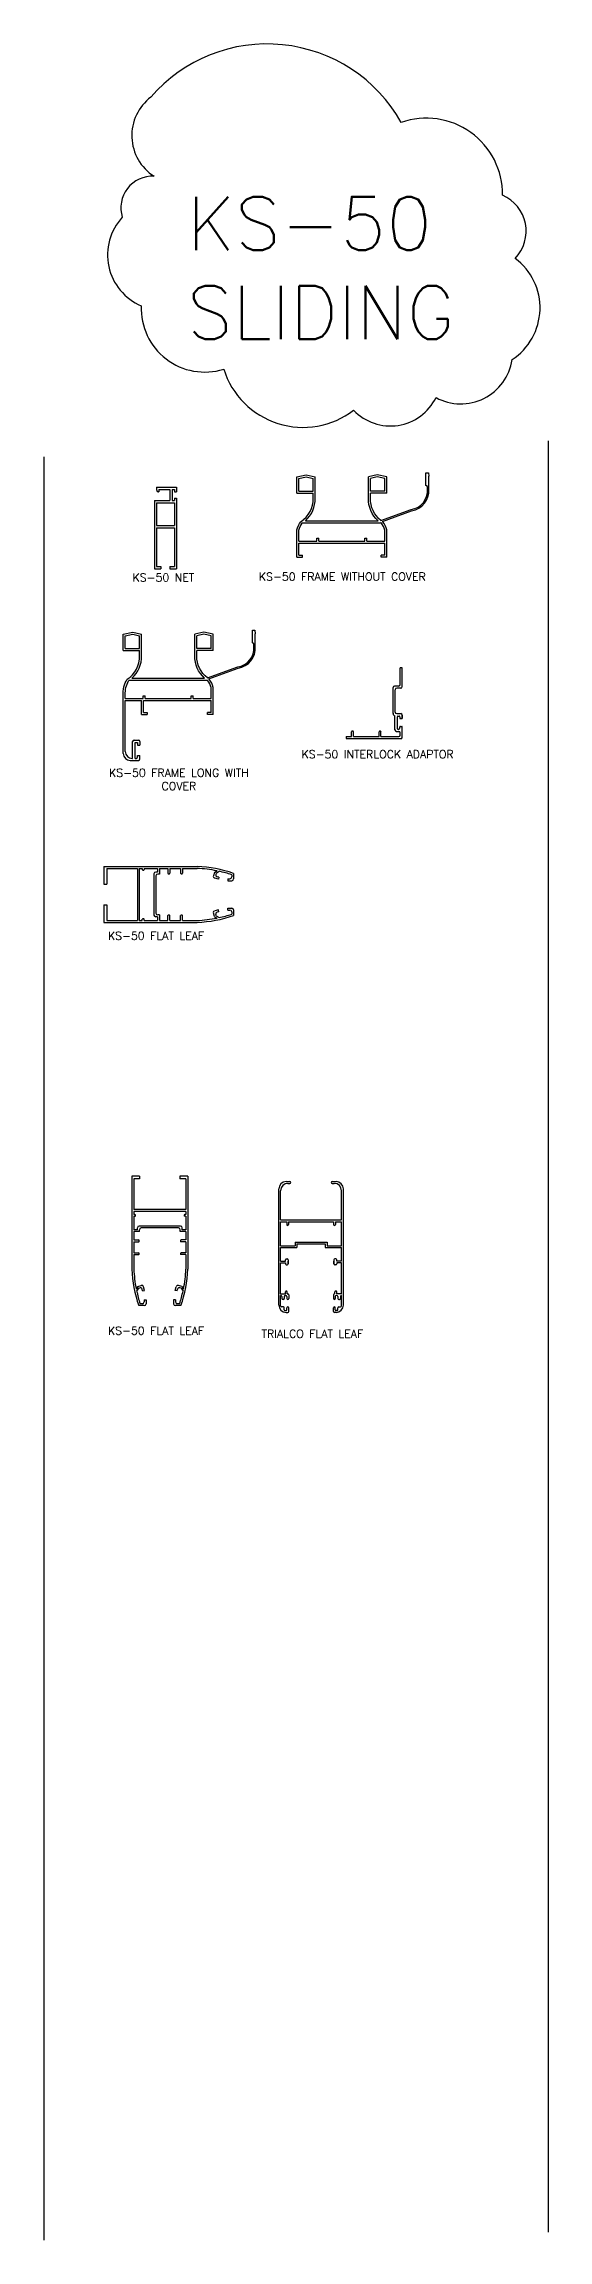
# Model space of a CAD drawing. Header units: millimetres. Extents: x -27371 to -844, y 11365 to 35579.
# Drawn here: x -7877 to -7602, y 13789 to 14988 of the extents above; entities that cross this region are included whole.
import ezdxf

# ---------------------------------------------------------------- set-up
doc = ezdxf.new("R2010")
doc.units = ezdxf.units.MM
doc.styles.add('Annotative', font='romans.shx')

msp = doc.modelspace()

# ---------------------------------------------------------------- linework, layer by layer
for p, q in [((-7602.12, 14771.57), (-7602.12, 13793.38)), ((-7877.04, 14762.78), (-7877.04, 13788.99)), ((-7739.11, 14751.88), (-7733.95, 14752.98)), ((-7739.11, 14742.98), (-7739.11, 14751.88)), ((-7738.01, 14750.99), (-7733.96, 14751.86)), ((-7738.01, 14744.08), (-7738.01, 14750.99)), ((-7733.96, 14751.86), (-7730.21, 14751.01)), ((-7733.95, 14752.98), (-7729.11, 14751.88)), ((-7730.21, 14744.08), (-7730.21, 14751.01)), ((-7729.11, 14740.14), (-7729.11, 14751.88)), ((-7695.28, 14752.98), (-7700.11, 14751.88)), ((-7700.11, 14740.14), (-7700.11, 14751.88)), ((-7695.27, 14751.86), (-7699.01, 14751.01)), ((-7699.01, 14744.08), (-7699.01, 14751.01)), ((-7690.11, 14751.88), (-7695.28, 14752.98)), ((-7691.21, 14750.99), (-7695.27, 14751.86)), ((-7691.21, 14744.08), (-7691.21, 14750.99)), ((-7690.11, 14742.98), (-7690.11, 14751.88)), ((-7815.63, 14746.13), (-7804.73, 14746.13)), ((-7815.63, 14746.13), (-7815.63, 14744.93)), ((-7815.63, 14744.93), (-7815.22, 14743.91)), ((-7814.61, 14743.73), (-7814.43, 14743.73)), ((-7814.43, 14744.93), (-7808.33, 14744.93)), ((-7814.43, 14744.93), (-7814.43, 14743.73)), ((-7808.33, 14744.93), (-7808.33, 14738.93)), ((-7807.13, 14744.93), (-7805.93, 14744.93)), ((-7807.13, 14744.93), (-7807.13, 14738.93)), ((-7805.93, 14744.93), (-7805.93, 14743.73)), ((-7805.93, 14743.73), (-7804.73, 14743.73)), ((-7805.93, 14740.13), (-7805.93, 14738.93)), ((-7805.93, 14740.13), (-7804.73, 14740.13)), ((-7804.73, 14746.13), (-7804.73, 14743.73)), ((-7804.73, 14740.13), (-7804.73, 14701.63)), ((-7739.11, 14742.98), (-7730.21, 14742.98)), ((-7738.01, 14744.08), (-7730.21, 14744.08)), ((-7730.21, 14740.13), (-7730.21, 14742.98)), ((-7691.21, 14744.08), (-7699.01, 14744.08)), ((-7690.11, 14742.98), (-7699.01, 14742.98)), ((-7699.01, 14740.13), (-7699.01, 14742.98)), ((-7816.83, 14738.93), (-7816.83, 14701.63)), ((-7816.83, 14738.93), (-7808.33, 14738.93)), ((-7815.63, 14737.73), (-7815.63, 14725.23)), ((-7815.63, 14737.73), (-7805.93, 14737.73)), ((-7807.13, 14738.93), (-7805.93, 14738.93)), ((-7805.93, 14737.73), (-7805.93, 14725.23)), ((-7734.46, 14727.88), (-7694.77, 14727.88)), ((-7815.63, 14725.23), (-7805.93, 14725.23)), ((-7815.63, 14724.03), (-7805.93, 14724.03)), ((-7815.63, 14724.03), (-7815.63, 14702.83)), ((-7805.93, 14724.03), (-7805.93, 14702.83)), ((-7739.11, 14707.98), (-7739.11, 14722.88)), ((-7738.01, 14716.78), (-7738.01, 14722.76)), ((-7738.01, 14716.78), (-7728.21, 14716.78)), ((-7738.01, 14715.68), (-7691.21, 14715.68)), ((-7738.01, 14709.08), (-7738.01, 14715.68)), ((-7735.83, 14726.78), (-7693.39, 14726.78)), ((-7728.21, 14718.28), (-7727.11, 14718.28)), ((-7728.21, 14716.78), (-7728.21, 14718.28)), ((-7727.11, 14716.78), (-7727.11, 14718.28)), ((-7727.11, 14716.78), (-7702.11, 14716.78)), ((-7702.11, 14718.28), (-7701.01, 14718.28)), ((-7702.11, 14716.78), (-7702.11, 14718.28)), ((-7701.01, 14716.78), (-7701.01, 14718.28)), ((-7701.01, 14716.78), (-7691.21, 14716.78)), ((-7691.21, 14716.78), (-7691.21, 14722.76)), ((-7691.21, 14709.08), (-7691.21, 14715.68)), ((-7690.11, 14707.98), (-7690.11, 14722.88)), ((-7739.11, 14707.98), (-7736.02, 14707.98)), ((-7738.01, 14709.08), (-7736.02, 14709.08)), ((-7736.02, 14707.98), (-7736.02, 14709.08)), ((-7691.21, 14709.08), (-7693.21, 14709.08)), ((-7693.21, 14707.98), (-7693.21, 14709.08)), ((-7690.11, 14707.98), (-7693.21, 14707.98)), ((-7816.83, 14701.63), (-7813.23, 14701.63)), ((-7815.63, 14702.83), (-7813.23, 14702.83)), ((-7813.23, 14702.83), (-7813.23, 14701.63)), ((-7808.33, 14702.83), (-7805.93, 14702.83)), ((-7808.33, 14702.83), (-7808.33, 14701.63)), ((-7808.33, 14701.63), (-7804.73, 14701.63)), ((-7833.77, 14665.89), (-7828.6, 14666.99)), ((-7833.77, 14656.99), (-7833.77, 14665.89)), ((-7833.77, 14656.99), (-7824.87, 14656.99)), ((-7832.67, 14665), (-7828.61, 14665.86)), ((-7832.67, 14658.09), (-7832.67, 14665)), ((-7832.67, 14658.09), (-7824.87, 14658.09)), ((-7828.61, 14665.86), (-7824.87, 14665.01)), ((-7828.6, 14666.99), (-7823.77, 14665.89)), ((-7824.87, 14658.09), (-7824.87, 14665.01)), ((-7824.87, 14654.13), (-7824.87, 14656.99)), ((-7823.77, 14654.14), (-7823.77, 14665.89)), ((-7789.93, 14666.99), (-7794.77, 14665.89)), ((-7794.77, 14654.14), (-7794.77, 14665.89)), ((-7789.92, 14665.86), (-7793.67, 14665.01)), ((-7793.67, 14658.09), (-7793.67, 14665.01)), ((-7785.87, 14658.09), (-7793.67, 14658.09)), ((-7784.77, 14656.99), (-7793.67, 14656.99)), ((-7793.67, 14654.13), (-7793.67, 14656.99)), ((-7784.77, 14665.89), (-7789.93, 14666.99)), ((-7785.87, 14665), (-7789.92, 14665.86)), ((-7785.87, 14658.09), (-7785.87, 14665)), ((-7784.77, 14656.99), (-7784.77, 14665.89)), ((-7682.77, 14638.43), (-7682.77, 14647.6)), ((-7681.62, 14647.6), (-7682.77, 14647.6)), ((-7681.62, 14637.28), (-7681.62, 14647.6)), ((-7833.77, 14600.76), (-7833.77, 14632.47)), ((-7832.67, 14630.79), (-7832.67, 14632.85)), ((-7830.49, 14640.79), (-7788.05, 14640.79)), ((-7829.11, 14641.89), (-7789.42, 14641.89)), ((-7822.87, 14632.29), (-7821.77, 14632.29)), ((-7822.87, 14630.79), (-7822.87, 14632.29)), ((-7821.77, 14630.79), (-7821.77, 14632.29)), ((-7796.77, 14632.29), (-7795.67, 14632.29)), ((-7796.77, 14630.79), (-7796.77, 14632.29)), ((-7795.67, 14630.79), (-7795.67, 14632.29)), ((-7785.87, 14630.79), (-7785.87, 14636.76)), ((-7784.77, 14621.99), (-7784.77, 14636.88)), ((-7686.62, 14622.76), (-7686.62, 14636.76)), ((-7683.61, 14637.6), (-7685.78, 14637.6)), ((-7685.47, 14623.36), (-7685.47, 14635.61)), ((-7682.46, 14636.45), (-7684.63, 14636.45)), ((-7832.67, 14630.79), (-7822.87, 14630.79)), ((-7832.67, 14629.69), (-7823.88, 14629.69)), ((-7832.67, 14601.86), (-7832.67, 14629.69)), ((-7823.88, 14621.99), (-7823.88, 14629.69)), ((-7823.88, 14621.99), (-7820.79, 14621.99)), ((-7822.78, 14629.69), (-7785.87, 14629.69)), ((-7822.78, 14623.09), (-7822.78, 14629.69)), ((-7822.78, 14623.09), (-7820.79, 14623.09)), ((-7821.77, 14630.79), (-7796.77, 14630.79)), ((-7820.79, 14623.09), (-7820.79, 14621.99)), ((-7795.67, 14630.79), (-7785.87, 14630.79)), ((-7785.87, 14623.09), (-7787.86, 14623.09)), ((-7787.86, 14621.99), (-7787.86, 14623.09)), ((-7784.77, 14621.99), (-7787.86, 14621.99)), ((-7785.87, 14623.09), (-7785.87, 14629.69)), ((-7686.62, 14622.18), (-7686.62, 14622.39)), ((-7685.62, 14613.67), (-7685.62, 14621.33)), ((-7684.66, 14622.55), (-7682.43, 14622.55)), ((-7684.27, 14614.29), (-7684.27, 14620.88)), ((-7683.95, 14621.2), (-7683.29, 14621.2)), ((-7682.97, 14620.88), (-7682.97, 14619.85)), ((-7682.97, 14619.85), (-7681.62, 14619.85)), ((-7681.62, 14619.85), (-7681.62, 14621.74)), ((-7681.62, 14621.74), (-7681.62, 14619.85)), ((-7828.67, 14598.09), (-7828.67, 14607.28)), ((-7827.86, 14608.09), (-7825.48, 14608.09)), ((-7824.67, 14607.28), (-7824.67, 14605.39)), ((-7712.27, 14610.02), (-7709.27, 14610.02)), ((-7712.27, 14610.02), (-7712.27, 14608.87)), ((-7712.27, 14608.87), (-7682.43, 14608.87)), ((-7709.27, 14610.02), (-7709.27, 14612.67)), ((-7708.22, 14610.02), (-7708.22, 14612.67)), ((-7708.22, 14610.02), (-7694.27, 14610.02)), ((-7694.27, 14610.02), (-7694.27, 14612.67)), ((-7693.22, 14610.02), (-7693.22, 14612.67)), ((-7693.22, 14610.02), (-7683.58, 14610.02)), ((-7684.81, 14612.87), (-7683.58, 14612.87)), ((-7683.95, 14613.97), (-7683.78, 14613.97)), ((-7682.97, 14614.77), (-7682.97, 14615.24)), ((-7682.77, 14610.82), (-7682.77, 14612.06)), ((-7682.65, 14615.57), (-7681.94, 14615.57)), ((-7681.62, 14609.67), (-7681.62, 14615.57)), ((-7681.62, 14613.67), (-7681.62, 14615.24)), ((-7829.99, 14596.99), (-7825.48, 14596.99)), ((-7828.89, 14598.09), (-7828.67, 14598.09)), ((-7827.32, 14598.09), (-7827.32, 14606.74)), ((-7827.32, 14606.74), (-7826.02, 14606.74)), ((-7827.32, 14606.74), (-7826.02, 14606.74)), ((-7827.32, 14598.09), (-7826.83, 14598.09)), ((-7826.02, 14606.74), (-7826.02, 14605.39)), ((-7826.02, 14605.39), (-7824.67, 14605.39)), ((-7826.02, 14598.89), (-7826.02, 14599.69)), ((-7826.02, 14599.69), (-7824.67, 14599.69)), ((-7824.67, 14597.79), (-7824.67, 14599.69)), ((-7844.34, 14539.05), (-7793.49, 14539.05)), ((-7844.34, 14539.05), (-7844.34, 14529.45)), ((-7842.79, 14538), (-7826.09, 14538)), ((-7842.79, 14538), (-7842.79, 14529.45)), ((-7826.09, 14538), (-7826.09, 14509.6)), ((-7825.04, 14538), (-7823.42, 14538)), ((-7825.04, 14538), (-7825.04, 14509.6)), ((-7823.42, 14538), (-7823.42, 14537.35)), ((-7822.37, 14538), (-7815.04, 14538)), ((-7822.37, 14538), (-7822.37, 14537.34)), ((-7815.04, 14536), (-7816.08, 14536)), ((-7815.04, 14538), (-7815.04, 14536)), ((-7815.04, 14538), (-7815.04, 14536)), ((-7813.99, 14538), (-7809.49, 14538)), ((-7813.99, 14538), (-7813.99, 14534.95)), ((-7809.49, 14538), (-7809.49, 14535.35)), ((-7808.44, 14538), (-7802.49, 14538)), ((-7808.44, 14538), (-7808.44, 14535.34)), ((-7802.49, 14538), (-7802.49, 14535.35)), ((-7801.44, 14538), (-7793.52, 14538)), ((-7801.44, 14538), (-7801.44, 14535.34)), ((-7784.02, 14535.83), (-7784.63, 14533.93)), ((-7784.02, 14535.83), (-7782.67, 14536.68)), ((-7783.11, 14535.42), (-7783.35, 14534.72)), ((-7783.11, 14535.42), (-7781.55, 14536.45)), ((-7773.59, 14535.32), (-7773.59, 14532.28)), ((-7844.34, 14529.45), (-7842.79, 14529.45)), ((-7817.04, 14535.04), (-7817.04, 14512.56)), ((-7815.99, 14533.99), (-7815.99, 14513.61)), ((-7813.99, 14534.95), (-7815.03, 14534.95)), ((-7781.88, 14532.21), (-7783.94, 14532.7)), ((-7781.64, 14533.24), (-7782.66, 14533.48)), ((-7781.64, 14533.24), (-7781.88, 14532.21)), ((-7776.74, 14532.37), (-7775.6, 14532.37)), ((-7776.74, 14532.37), (-7776.74, 14531.32)), ((-7776.74, 14531.32), (-7774.55, 14531.32)), ((-7774.64, 14534.56), (-7774.64, 14533.33)), ((-7844.34, 14518.15), (-7842.79, 14518.15)), ((-7844.34, 14518.15), (-7844.34, 14508.55)), ((-7842.79, 14518.15), (-7842.79, 14509.6)), ((-7815.04, 14511.6), (-7816.08, 14511.6)), ((-7815.04, 14511.6), (-7815.04, 14509.6)), ((-7813.99, 14512.65), (-7815.03, 14512.65)), ((-7813.99, 14512.65), (-7813.99, 14509.6)), ((-7809.49, 14509.6), (-7809.49, 14512.25)), ((-7808.44, 14509.6), (-7808.44, 14512.26)), ((-7802.49, 14509.6), (-7802.49, 14512.25)), ((-7801.44, 14509.6), (-7801.44, 14512.26)), ((-7784.02, 14511.76), (-7784.63, 14513.67)), ((-7784.02, 14511.76), (-7782.67, 14510.91)), ((-7781.88, 14515.38), (-7783.94, 14514.89)), ((-7783.11, 14512.17), (-7783.35, 14512.88)), ((-7783.11, 14512.17), (-7781.55, 14511.15)), ((-7781.64, 14514.36), (-7782.66, 14514.12)), ((-7781.64, 14514.36), (-7781.88, 14515.38)), ((-7776.74, 14516.28), (-7774.54, 14516.28)), ((-7776.74, 14515.23), (-7776.74, 14516.28)), ((-7776.74, 14515.23), (-7775.59, 14515.23)), ((-7774.64, 14514.27), (-7774.64, 14513.04)), ((-7773.59, 14515.32), (-7773.59, 14512.28)), ((-7844.34, 14508.55), (-7793.49, 14508.55)), ((-7842.79, 14509.6), (-7826.09, 14509.6)), ((-7825.04, 14509.6), (-7823.42, 14509.6)), ((-7823.42, 14509.6), (-7823.42, 14510.25)), ((-7822.37, 14509.6), (-7822.37, 14510.26)), ((-7822.37, 14509.6), (-7815.04, 14509.6)), ((-7813.99, 14509.6), (-7809.49, 14509.6)), ((-7808.44, 14509.6), (-7802.49, 14509.6)), ((-7801.44, 14509.6), (-7793.52, 14509.6)), ((-7829.1, 14370.02), (-7829.1, 14319.17)), ((-7824.85, 14370.02), (-7829.1, 14370.02)), ((-7828.05, 14368.46), (-7828.05, 14351.76)), ((-7824.85, 14368.46), (-7828.05, 14368.46)), ((-7824.85, 14370.02), (-7824.85, 14368.46)), ((-7798.6, 14370.02), (-7802.85, 14370.02)), ((-7802.85, 14370.02), (-7802.85, 14368.46)), ((-7799.65, 14368.46), (-7802.85, 14368.46)), ((-7799.65, 14368.46), (-7799.65, 14351.76)), ((-7798.6, 14370.02), (-7798.6, 14319.17)), ((-7748.96, 14299.53), (-7748.96, 14363.03)), ((-7747.96, 14346.03), (-7747.96, 14362.03)), ((-7744.96, 14367.03), (-7742.86, 14367.03)), ((-7743.96, 14366.03), (-7742.86, 14366.03)), ((-7742.36, 14366.53), (-7742.36, 14366.53)), ((-7720.36, 14366.53), (-7720.36, 14366.53)), ((-7719.86, 14367.03), (-7717.76, 14367.03)), ((-7719.86, 14366.03), (-7718.76, 14366.03)), ((-7714.76, 14346.03), (-7714.76, 14362.03)), ((-7713.76, 14299.53), (-7713.76, 14363.03)), ((-7799.65, 14351.76), (-7828.05, 14351.76)), ((-7828.05, 14350.71), (-7828.05, 14349.1)), ((-7799.65, 14350.71), (-7828.05, 14350.71)), ((-7828.05, 14349.1), (-7827.39, 14349.1)), ((-7828.05, 14348.05), (-7828.05, 14340.71)), ((-7828.05, 14348.05), (-7827.39, 14348.05)), ((-7799.65, 14348.05), (-7800.31, 14348.05)), ((-7799.65, 14349.1), (-7800.3, 14349.1)), ((-7799.65, 14350.71), (-7799.65, 14349.1)), ((-7799.65, 14348.05), (-7799.65, 14340.71)), ((-7747.96, 14346.03), (-7714.76, 14346.03)), ((-7747.96, 14331.93), (-7747.96, 14345.03)), ((-7747.96, 14345.03), (-7744.66, 14345.03)), ((-7744.66, 14345.03), (-7744.66, 14343.53)), ((-7743.66, 14345.03), (-7719.06, 14345.03)), ((-7743.66, 14345.03), (-7743.66, 14343.53)), ((-7719.06, 14345.03), (-7719.06, 14343.53)), ((-7718.06, 14345.03), (-7714.76, 14345.03)), ((-7718.06, 14345.03), (-7718.06, 14343.53)), ((-7714.76, 14331.93), (-7714.76, 14345.03)), ((-7826.05, 14340.71), (-7828.05, 14340.71)), ((-7828.05, 14339.66), (-7828.05, 14335.16)), ((-7825, 14339.66), (-7828.05, 14339.66)), ((-7828.05, 14335.16), (-7825.39, 14335.16)), ((-7828.05, 14334.11), (-7828.05, 14328.16)), ((-7828.05, 14334.11), (-7825.39, 14334.11)), ((-7826.05, 14340.71), (-7826.05, 14341.75)), ((-7802.61, 14342.71), (-7825.09, 14342.71)), ((-7825, 14339.66), (-7825, 14340.7)), ((-7803.66, 14341.66), (-7824.04, 14341.66)), ((-7802.7, 14339.66), (-7802.7, 14340.7)), ((-7799.65, 14339.66), (-7802.7, 14339.66)), ((-7799.65, 14334.11), (-7802.31, 14334.11)), ((-7799.65, 14335.16), (-7802.3, 14335.16)), ((-7801.65, 14340.71), (-7801.65, 14341.75)), ((-7799.65, 14340.71), (-7801.65, 14340.71)), ((-7799.65, 14340.71), (-7801.65, 14340.71)), ((-7799.65, 14339.66), (-7799.65, 14335.16)), ((-7799.65, 14334.11), (-7799.65, 14328.16)), ((-7747.96, 14331.93), (-7740.06, 14331.93)), ((-7744.16, 14343.03), (-7744.16, 14343.03)), ((-7740.06, 14333.93), (-7722.66, 14333.93)), ((-7740.06, 14333.93), (-7740.06, 14331.93)), ((-7739.06, 14332.93), (-7723.66, 14332.93)), ((-7739.06, 14332.93), (-7739.06, 14330.93)), ((-7723.66, 14332.93), (-7723.66, 14330.93)), ((-7722.66, 14333.93), (-7722.66, 14331.93)), ((-7722.66, 14331.93), (-7714.76, 14331.93)), ((-7718.56, 14343.03), (-7718.56, 14343.03)), ((-7828.05, 14328.16), (-7825.39, 14328.16)), ((-7828.05, 14327.11), (-7828.05, 14319.19)), ((-7828.05, 14327.11), (-7825.39, 14327.11)), ((-7799.65, 14327.11), (-7802.31, 14327.11)), ((-7799.65, 14328.16), (-7802.3, 14328.16)), ((-7799.65, 14327.11), (-7799.65, 14319.19)), ((-7747.96, 14323.63), (-7747.96, 14330.93)), ((-7747.96, 14330.93), (-7739.06, 14330.93)), ((-7747.96, 14323.63), (-7745.36, 14323.63)), ((-7747.96, 14305.73), (-7747.96, 14322.63)), ((-7747.96, 14322.63), (-7745.36, 14322.63)), ((-7745.36, 14323.63), (-7745.36, 14324.23)), ((-7745.36, 14322.63), (-7745.36, 14322.03)), ((-7744.86, 14324.73), (-7744.36, 14324.73)), ((-7744.86, 14321.53), (-7744.36, 14321.53)), ((-7743.86, 14324.23), (-7743.86, 14322.03)), ((-7743.86, 14322.03), (-7743.86, 14323.63)), ((-7723.66, 14330.93), (-7714.76, 14330.93)), ((-7718.86, 14324.23), (-7718.86, 14322.03)), ((-7718.86, 14322.03), (-7718.86, 14323.63)), ((-7717.86, 14324.73), (-7718.36, 14324.73)), ((-7717.86, 14321.53), (-7718.36, 14321.53)), ((-7717.36, 14323.63), (-7717.36, 14324.23)), ((-7714.76, 14323.63), (-7717.36, 14323.63)), ((-7714.76, 14322.63), (-7717.36, 14322.63)), ((-7717.36, 14322.63), (-7717.36, 14322.03)), ((-7714.76, 14323.63), (-7714.76, 14330.93)), ((-7714.76, 14305.73), (-7714.76, 14322.63)), ((-7825.88, 14309.69), (-7826.73, 14308.34)), ((-7825.47, 14308.78), (-7826.5, 14307.23)), ((-7825.88, 14309.69), (-7823.98, 14310.3)), ((-7825.47, 14308.78), (-7824.77, 14309.02)), ((-7823.28, 14307.31), (-7823.53, 14308.33)), ((-7823.28, 14307.31), (-7822.26, 14307.55)), ((-7822.26, 14307.55), (-7822.75, 14309.61)), ((-7805.43, 14307.55), (-7804.94, 14309.61)), ((-7804.41, 14307.31), (-7805.43, 14307.55)), ((-7804.41, 14307.31), (-7804.17, 14308.33)), ((-7801.81, 14309.69), (-7803.72, 14310.3)), ((-7802.22, 14308.78), (-7802.93, 14309.02)), ((-7802.22, 14308.78), (-7801.2, 14307.23)), ((-7801.81, 14309.69), (-7800.96, 14308.34)), ((-7744.86, 14307.23), (-7744.86, 14307.23)), ((-7717.86, 14307.23), (-7717.86, 14307.23)), ((-7822.32, 14299.26), (-7825.36, 14299.26)), ((-7823.37, 14300.31), (-7824.61, 14300.31)), ((-7822.41, 14302.41), (-7822.41, 14301.27)), ((-7822.41, 14302.41), (-7821.36, 14302.41)), ((-7821.36, 14302.41), (-7821.36, 14300.22)), ((-7806.33, 14302.41), (-7806.33, 14300.22)), ((-7805.28, 14302.41), (-7806.33, 14302.41)), ((-7802.33, 14299.26), (-7805.37, 14299.26)), ((-7805.28, 14302.41), (-7805.28, 14301.27)), ((-7803.08, 14300.31), (-7804.32, 14300.31)), ((-7747.96, 14305.73), (-7745.36, 14305.73)), ((-7747.96, 14299.08), (-7747.96, 14304.72)), ((-7746.46, 14298.58), (-7747.46, 14298.58)), ((-7747.36, 14304.23), (-7747.36, 14303.18)), ((-7746.46, 14302.68), (-7746.86, 14302.68)), ((-7745.96, 14304.23), (-7745.96, 14303.18)), ((-7745.96, 14297.03), (-7745.96, 14298.08)), ((-7745.46, 14304.73), (-7745.06, 14304.73)), ((-7745.46, 14296.53), (-7745.06, 14296.53)), ((-7745.36, 14305.73), (-7745.36, 14306.73)), ((-7744.96, 14295.53), (-7744.06, 14295.53)), ((-7744.56, 14304.23), (-7744.56, 14303.18)), ((-7744.56, 14297.03), (-7744.56, 14298.08)), ((-7744.36, 14305.73), (-7744.36, 14306.73)), ((-7744.36, 14305.73), (-7744.06, 14305.73)), ((-7744.06, 14302.68), (-7744.06, 14302.68)), ((-7744.06, 14298.58), (-7744.06, 14298.58)), ((-7743.56, 14305.23), (-7743.56, 14303.18)), ((-7743.56, 14296.03), (-7743.56, 14298.08)), ((-7719.16, 14305.23), (-7719.16, 14303.18)), ((-7719.16, 14296.03), (-7719.16, 14298.08)), ((-7718.36, 14305.73), (-7718.66, 14305.73)), ((-7718.66, 14302.68), (-7718.66, 14302.68)), ((-7718.66, 14298.58), (-7718.66, 14298.58)), ((-7717.76, 14295.53), (-7718.66, 14295.53)), ((-7718.36, 14305.73), (-7718.36, 14306.73)), ((-7718.16, 14304.23), (-7718.16, 14303.18)), ((-7718.16, 14297.03), (-7718.16, 14298.08)), ((-7717.26, 14304.73), (-7717.66, 14304.73)), ((-7717.26, 14296.53), (-7717.66, 14296.53)), ((-7717.36, 14305.73), (-7717.36, 14306.73)), ((-7714.76, 14305.73), (-7717.36, 14305.73)), ((-7716.76, 14304.23), (-7716.76, 14303.18)), ((-7716.76, 14297.03), (-7716.76, 14298.08)), ((-7716.26, 14302.68), (-7715.86, 14302.68)), ((-7716.26, 14298.58), (-7715.26, 14298.58)), ((-7715.36, 14304.23), (-7715.36, 14303.18)), ((-7714.76, 14299.08), (-7714.76, 14304.72))]:
    msp.add_line(p, q)
msp.add_lwpolyline([(-7682.23, 14945.38, 0.5205671), (-7818.76, 14959.2, 0.5205671), (-7817.03, 14916.02, 0.5205671), (-7834.31, 14893.56, 0.5205671), (-7823.94, 14845.2, 0.5205671), (-7779.01, 14810.65, 0.5205671), (-7708.15, 14788.2, 0.5205671), (-7663.22, 14795.11, 0.5205671), (-7621.74, 14815.84, 0.5205671), (-7620.01, 14871.11, 0.5205671), (-7626.93, 14905.65, 0.5205671)], format="xyb", close=True)
for points in [[(-7692.49, 14727.5), (-7676.5, 14733.34, 0.3942325), (-7667.15, 14745.11), (-7667.15, 14752.2)], [(-7739.11, 14722.88, -0.1173308), (-7736.98, 14727.33, 0.2589586), (-7730.21, 14740.13)], [(-7734.46, 14727.88, 0.2189096), (-7729.11, 14740.15)], [(-7694.77, 14727.88, -0.2189096), (-7700.11, 14740.15)], [(-7693.22, 14728.03, -0.2376397), (-7699.01, 14740.13)], [(-7693.22, 14728.03), (-7676.69, 14734.07, 0.3972921), (-7667.9, 14745.08), (-7667.9, 14746.64)], [(-7690.11, 14722.88, 0.1173308), (-7692.25, 14727.33, -0.0049209), (-7692.49, 14727.5, -0.0049209)], [(-7738.01, 14722.76, -0.109908), (-7736.23, 14726.51, 0.0075144), (-7735.83, 14726.78, 0.0075144)], [(-7691.21, 14722.76, 0.109908), (-7693, 14726.51, -0.0075144), (-7693.39, 14726.78, -0.0075144)], [(-7787.87, 14642.03), (-7771.35, 14648.08, 0.3972921), (-7762.55, 14659.08), (-7762.55, 14660.64)], [(-7787.14, 14641.5), (-7771.16, 14647.35, 0.3942325), (-7761.8, 14659.11), (-7761.8, 14666.2)], [(-7833.77, 14632.47, -0.1641585), (-7831.61, 14641.35, 0.2584575), (-7824.87, 14654.13)], [(-7829.11, 14641.89, 0.2189096), (-7823.77, 14654.15)], [(-7789.42, 14641.89, -0.2189096), (-7794.77, 14654.15)], [(-7787.87, 14642.03, -0.2376397), (-7793.67, 14654.13)], [(-7832.67, 14632.85, -0.146326), (-7830.88, 14640.51, 0.0075144), (-7830.49, 14640.79, 0.0075144)], [(-7785.87, 14636.76, 0.109908), (-7787.65, 14640.51, -0.0075144), (-7788.05, 14640.79, -0.0075144)], [(-7784.77, 14636.88, 0.1173308), (-7786.9, 14641.34, -0.0049209), (-7787.14, 14641.5, -0.0049209)]]:
    msp.add_lwpolyline(points, format="xyb")
for points in [[(-7667.9, 14746.64), (-7668.69, 14747.12), (-7668.69, 14754.08), (-7667.32, 14754.08), (-7667.15, 14752.2)], [(-7762.55, 14660.64), (-7763.34, 14661.12), (-7763.34, 14668.08), (-7761.98, 14668.08), (-7761.8, 14666.2)]]:
    msp.add_lwpolyline(points)
for centre, radius, start, end in [((-7814.63, 14744.82), 1.09, 236.88285, 270.66431), ((-7685.78, 14636.76), 0.837, 90, 180), ((-7684.63, 14635.61), 0.837, 90, 180), ((-7683.61, 14638.43), 0.837, 270, 0), ((-7682.46, 14637.28), 0.837, 270, 0), ((-7685.36, 14622.58), 1.28, 171.76046, 258.16837), ((-7684.66, 14623.36), 0.808, 180, 270), ((-7683.95, 14620.88), 0.321, 90, 180), ((-7683.29, 14620.88), 0.321, 0, 90), ((-7682.43, 14621.74), 0.808, 0, 90), ((-7827.86, 14607.28), 0.808, 90, 180), ((-7825.48, 14607.28), 0.808, 0, 90), ((-7708.74, 14612.35), 0.618, 32.14688, 148.58796), ((-7693.74, 14612.35), 0.618, 32.14688, 148.58796), ((-7684.81, 14613.67), 0.808, 180, 270), ((-7683.95, 14614.29), 0.321, 180, 270), ((-7683.78, 14614.77), 0.808, 270, 0), ((-7683.58, 14612.06), 0.808, 0, 90), ((-7683.58, 14610.82), 0.808, 270, 0), ((-7682.65, 14615.24), 0.321, 90, 180), ((-7682.43, 14609.67), 0.808, 270, 0), ((-7681.94, 14615.24), 0.321, 0, 90), ((-7829.99, 14600.76), 3.78, 180, 270), ((-7828.89, 14601.86), 3.78, 180, 270), ((-7826.83, 14598.89), 0.808, 270, 0), ((-7825.48, 14597.79), 0.808, 270, 0), ((-7822.9, 14537.67), 0.618, 211.41204, 327.85312), ((-7816.08, 14535.04), 0.959, 90, 180), ((-7808.96, 14535.67), 0.618, 211.41204, 327.85312), ((-7801.96, 14535.67), 0.618, 211.41204, 327.85312), ((-7796.49, 14468.09), 69.97, 78.60435, 87.58161), ((-7796.49, 14468.09), 71.02, 71.18721, 87.58161), ((-7796.49, 14468.09), 69.97, 71.80151, 77.67325), ((-7815.03, 14533.99), 0.959, 90, 180), ((-7783.72, 14533.64), 0.959, 162.2413, 256.61447), ((-7782.44, 14534.41), 0.959, 161.30364, 256.61447), ((-7775.6, 14533.33), 0.959, 270, 0), ((-7774.55, 14532.28), 0.959, 270, 0), ((-7816.08, 14512.56), 0.959, 180, 270), ((-7815.03, 14513.61), 0.959, 180, 270), ((-7808.96, 14511.93), 0.618, 32.14688, 148.58796), ((-7801.96, 14511.93), 0.618, 32.14688, 148.58796), ((-7796.49, 14579.5), 71.02, 272.41839, 288.81626), ((-7783.72, 14513.96), 0.959, 103.38553, 197.7587), ((-7782.44, 14513.19), 0.959, 103.38553, 198.69636), ((-7796.49, 14579.5), 69.97, 282.32675, 288.202), ((-7775.59, 14514.27), 0.959, 0, 90), ((-7774.54, 14515.32), 0.959, 0, 90), ((-7822.9, 14509.93), 0.618, 32.14688, 148.58796), ((-7796.49, 14579.5), 69.97, 272.41839, 281.39565), ((-7744.96, 14363.03), 4, 90, 180), ((-7743.96, 14362.03), 4, 90, 180), ((-7742.86, 14366.53), 0.5, 0, 90), ((-7742.86, 14366.53), 0.5, 270, 0), ((-7719.86, 14366.53), 0.5, 90, 180), ((-7719.86, 14366.53), 0.5, 180, 270), ((-7718.76, 14362.03), 4, 0, 90), ((-7717.76, 14363.03), 4, 0, 90), ((-7827.72, 14348.57), 0.618, 302.14688, 58.58796), ((-7799.98, 14348.57), 0.618, 121.41204, 237.85312), ((-7744.16, 14343.53), 0.5, 180, 270), ((-7744.16, 14343.53), 0.5, 270, 0), ((-7718.56, 14343.53), 0.5, 180, 270), ((-7718.56, 14343.53), 0.5, 270, 0), ((-7825.09, 14341.75), 0.959, 90, 180), ((-7825.72, 14334.63), 0.618, 302.14688, 58.58796), ((-7824.04, 14340.7), 0.959, 90, 180), ((-7803.66, 14340.7), 0.959, 0, 90), ((-7802.61, 14341.75), 0.959, 0, 90), ((-7801.98, 14334.63), 0.618, 121.41204, 237.85312), ((-7758.14, 14322.16), 69.97, 182.41839, 191.39565), ((-7825.72, 14327.63), 0.618, 302.14688, 58.58796), ((-7801.98, 14327.63), 0.618, 121.41204, 237.85312), ((-7869.55, 14322.16), 69.97, 348.60435, 357.58161), ((-7744.86, 14324.23), 0.5, 90, 180), ((-7744.86, 14322.03), 0.5, 180, 270), ((-7744.36, 14324.23), 0.5, 0, 90), ((-7744.36, 14322.03), 0.5, 270, 0), ((-7718.36, 14324.23), 0.5, 90, 180), ((-7718.36, 14322.03), 0.5, 180, 270), ((-7717.86, 14324.23), 0.5, 0, 90), ((-7717.86, 14322.03), 0.5, 270, 0), ((-7758.14, 14322.16), 71.02, 182.41839, 198.81626), ((-7758.14, 14322.16), 69.97, 192.32675, 198.202), ((-7824.46, 14308.11), 0.959, 13.38553, 108.69636), ((-7823.68, 14309.39), 0.959, 13.38553, 107.7587), ((-7804.01, 14309.39), 0.959, 72.2413, 166.61447), ((-7803.23, 14308.11), 0.959, 71.30364, 166.61447), ((-7869.55, 14322.16), 69.97, 341.80151, 347.67325), ((-7869.55, 14322.16), 71.02, 341.18721, 357.58161), ((-7744.86, 14306.73), 0.5, 90, 180), ((-7744.86, 14306.73), 0.5, 0, 90), ((-7717.86, 14306.73), 0.5, 90, 180), ((-7717.86, 14306.73), 0.5, 0, 90), ((-7823.37, 14301.27), 0.959, 270, 360), ((-7822.32, 14300.22), 0.959, 270, 0), ((-7805.37, 14300.22), 0.959, 180, 270), ((-7804.32, 14301.27), 0.959, 180, 270), ((-7744.96, 14299.53), 4, 180, 270), ((-7747.86, 14304.23), 0.5, 0, 101.53696), ((-7747.46, 14299.08), 0.5, 180, 270), ((-7746.86, 14303.18), 0.5, 180, 270), ((-7746.46, 14303.18), 0.5, 270, 360), ((-7746.46, 14298.08), 0.5, 0, 90), ((-7745.46, 14304.23), 0.5, 90, 180), ((-7745.46, 14297.03), 0.5, 180, 270), ((-7745.06, 14304.23), 0.5, 0, 90), ((-7745.06, 14297.03), 0.5, 270, 0), ((-7744.06, 14303.18), 0.5, 180, 270), ((-7744.06, 14298.08), 0.5, 90, 180), ((-7744.06, 14305.23), 0.5, 0, 90), ((-7744.06, 14303.18), 0.5, 270, 0), ((-7744.06, 14298.08), 0.5, 0, 90), ((-7744.06, 14296.03), 0.5, 270, 0), ((-7718.66, 14305.23), 0.5, 90, 180), ((-7718.66, 14303.18), 0.5, 180, 270), ((-7718.66, 14298.08), 0.5, 90, 180), ((-7718.66, 14296.03), 0.5, 180, 270), ((-7718.66, 14303.18), 0.5, 270, 0), ((-7718.66, 14298.08), 0.5, 0, 90), ((-7717.66, 14304.23), 0.5, 90, 180), ((-7717.66, 14297.03), 0.5, 180, 270), ((-7717.76, 14299.53), 4, 270, 0), ((-7717.26, 14304.23), 0.5, 0, 90), ((-7717.26, 14297.03), 0.5, 270, 0), ((-7716.26, 14303.18), 0.5, 180, 270), ((-7716.26, 14298.08), 0.5, 90, 180), ((-7715.86, 14303.18), 0.5, 270, 0), ((-7714.86, 14304.23), 0.5, 78.46304, 180), ((-7715.26, 14299.08), 0.5, 270, 0)]:
    msp.add_arc(centre, radius, start, end)

# ---------------------------------------------------------------- texts
at = {"attachment_point": 1, "style": 'Annotative'}
for s, insert, char_height, width in [('KS-50 SLIDING ', (-7799.07, 14904.75), 29.1409, 50.1369), ('KS-50 NET', (-7828.74, 14699.07), 4.369, 50.1369), ('\\pxqc;KS-50 FRAME WITHOUT COVER', (-7758.03, 14699.53), 4.3687, 87.4119), ('\\pxqc;KS-50 INTERLOCK ADAPTOR', (-7738.77, 14602.56), 4.3687, 87.4119), ('\\pxqc;KS-50 FRAME LONG WITH COVER', (-7847.15, 14592.43), 4.3687, 87.4119), ('KS-50 FLAT LEAF', (-7842.14, 14503.42), 4.3687, 80.0299), ('KS-50 FLAT LEAF', (-7842.14, 14287.77), 4.3687, 80.0299), ('TRIALCO FLAT LEAF', (-7758.38, 14286.09), 4.3687, 80.0299)]:
    msp.add_mtext(s, dxfattribs=dict(at, insert=insert, char_height=char_height, width=width))

doc.saveas('drawing.dxf')
